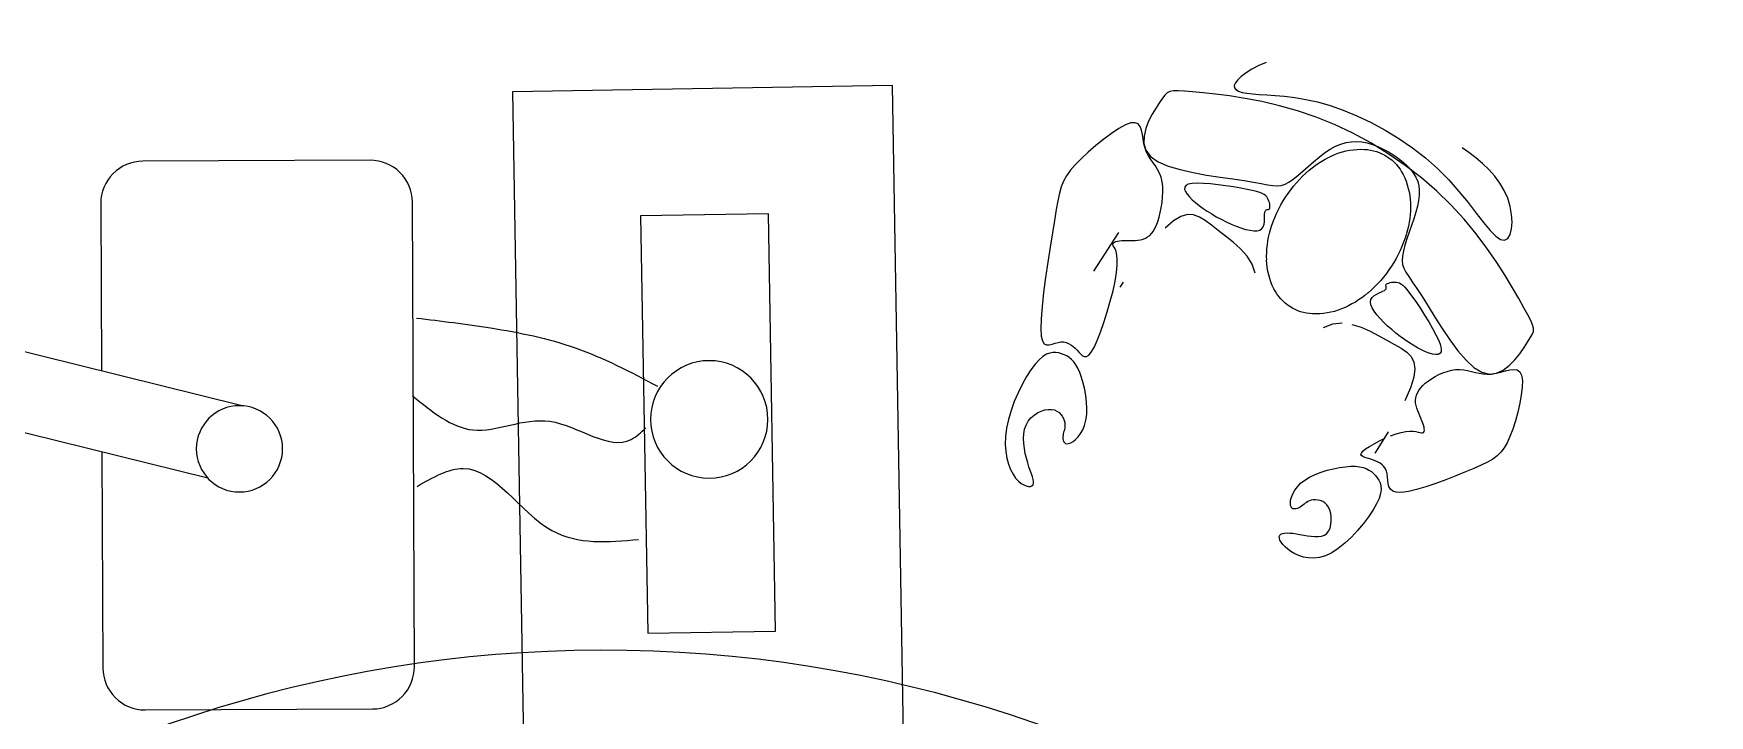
# Model space of a CAD drawing. Header units: metres. Extents: x -39 to 21688, y -24 to 9022.
# Drawn here: x 12.785 to 14.779, y 9.096 to 9.907 of the extents above; entities that cross this region are included whole.
import ezdxf

# ---------------------------------------------------------------- set-up
doc = ezdxf.new("R2010")
doc.units = ezdxf.units.M
doc.header["$MEASUREMENT"] = 0
for name, color, linetype in [('AR-MOBILIRIO', 1, 'Continuous'), ('AR-PUERTAS', 2, 'Continuous'), ('AR-VENTANAS', 2, 'Continuous'), ('MOBILIARIO', 42, 'Continuous')]:
    doc.layers.add(name, color=color, linetype=linetype)

# ---------------------------------------------------------------- blocks, each defined once
blk = doc.blocks.new('A$C23125473')
at = {"layer": 'AR-MOBILIRIO'}
for p, q in [((2.2172, 0.8773), (2.2112, 0.8762)), ((2.2235, 0.8775), (2.2172, 0.8773)), ((2.2303, 0.8766), (2.2235, 0.8775)), ((2.1848, 0.8586), (2.1834, 0.8561)), ((2.1868, 0.8613), (2.1848, 0.8586)), ((2.1894, 0.8641), (2.1868, 0.8613)), ((2.1927, 0.8669), (2.1894, 0.8641)), ((2.1965, 0.8696), (2.1927, 0.8669)), ((2.2009, 0.8722), (2.1965, 0.8696)), ((2.2058, 0.8745), (2.2009, 0.8722)), ((2.2112, 0.8762), (2.2058, 0.8745)), ((2.2374, 0.8746), (2.2303, 0.8766)), ((2.2449, 0.8711), (2.2374, 0.8746)), ((2.2527, 0.8661), (2.2449, 0.8711)), ((2.2605, 0.8598), (2.2527, 0.8661)), ((2.2683, 0.8526), (2.2605, 0.8598)), ((2.1827, 0.8537), (2.1826, 0.8517)), ((2.1826, 0.8517), (2.1832, 0.8501)), ((2.1834, 0.8561), (2.1827, 0.8537)), ((2.1832, 0.8501), (2.1845, 0.8488)), ((2.1845, 0.8488), (2.1864, 0.848)), ((2.1864, 0.848), (2.1888, 0.8476)), ((2.1888, 0.8476), (2.1918, 0.8474)), ((2.1918, 0.8474), (2.1951, 0.8476)), ((2.1951, 0.8476), (2.1989, 0.8479)), ((2.1989, 0.8479), (2.2029, 0.8485)), ((2.2029, 0.8485), (2.2072, 0.8492)), ((2.2072, 0.8492), (2.2116, 0.8501)), ((2.2116, 0.8501), (2.2161, 0.8509)), ((2.2161, 0.8509), (2.2206, 0.8515)), ((2.2206, 0.8515), (2.2249, 0.8519)), ((2.2249, 0.8519), (2.229, 0.8519)), ((2.229, 0.8519), (2.2328, 0.8513)), ((2.2328, 0.8513), (2.2362, 0.8501)), ((2.2362, 0.8501), (2.2391, 0.8481)), ((2.2391, 0.8481), (2.2413, 0.8453)), ((2.2413, 0.8453), (2.243, 0.8417)), ((2.243, 0.8417), (2.244, 0.8376)), ((2.244, 0.8376), (2.2445, 0.8332)), ((2.2757, 0.8447), (2.2683, 0.8526)), ((2.2827, 0.8364), (2.2757, 0.8447)), ((2.1976, 0.8179), (2.1966, 0.8166)), ((2.199, 0.8187), (2.1976, 0.8179)), ((2.2006, 0.819), (2.199, 0.8187)), ((2.2023, 0.8188), (2.2006, 0.819)), ((2.2041, 0.8184), (2.2023, 0.8188)), ((2.2059, 0.8176), (2.2041, 0.8184)), ((2.2076, 0.8167), (2.2059, 0.8176)), ((2.2429, 0.8203), (2.2413, 0.8168)), ((2.2439, 0.8244), (2.2429, 0.8203)), ((2.2445, 0.8288), (2.2439, 0.8244)), ((2.2445, 0.8332), (2.2445, 0.8288)), ((2.2889, 0.8282), (2.2827, 0.8364)), ((2.2942, 0.8202), (2.2889, 0.8282)), ((2.2984, 0.8129), (2.2942, 0.8202)), ((2.1959, 0.8146), (2.1958, 0.8119)), ((2.1958, 0.8119), (2.1961, 0.8087)), ((2.1966, 0.8166), (2.1959, 0.8146)), ((2.1961, 0.8087), (2.197, 0.805)), ((2.197, 0.805), (2.1986, 0.801)), ((2.1986, 0.801), (2.201, 0.7968)), ((2.2091, 0.8156), (2.2076, 0.8167)), ((2.2106, 0.8145), (2.2091, 0.8156)), ((2.212, 0.8134), (2.2106, 0.8145)), ((2.2134, 0.8123), (2.212, 0.8134)), ((2.2149, 0.8112), (2.2134, 0.8123)), ((2.2165, 0.8102), (2.2149, 0.8112)), ((2.2184, 0.8094), (2.2165, 0.8102)), ((2.2205, 0.8087), (2.2184, 0.8094)), ((2.223, 0.8083), (2.2205, 0.8087)), ((2.2257, 0.8082), (2.223, 0.8083)), ((2.2285, 0.8084), (2.2257, 0.8082)), ((2.2314, 0.809), (2.2285, 0.8084)), ((2.2342, 0.8101), (2.2314, 0.809)), ((2.2369, 0.8117), (2.2342, 0.8101)), ((2.2393, 0.8139), (2.2369, 0.8117)), ((2.2413, 0.8168), (2.2393, 0.8139)), ((2.3013, 0.8064), (2.2984, 0.8129)), ((2.303, 0.8008), (2.3013, 0.8064)), ((2.3036, 0.7959), (2.303, 0.8008)), ((2.3175, 0.7978), (2.3147, 0.7955)), ((2.3218, 0.7992), (2.3175, 0.7978)), ((2.328, 0.7994), (2.3218, 0.7992)), ((2.3361, 0.7982), (2.328, 0.7994)), ((2.3459, 0.7959), (2.3361, 0.7982)), ((0.908, 0.7824), (0.3576, 0.6463)), ((1.863, 0.7721), (1.8659, 0.7776)), ((1.8659, 0.7776), (1.8689, 0.7822)), ((1.8689, 0.7822), (1.8722, 0.7858)), ((1.8722, 0.7858), (1.8754, 0.7886)), ((1.8754, 0.7886), (1.8786, 0.7905)), ((1.8786, 0.7905), (1.8815, 0.7917)), ((1.8815, 0.7917), (1.8843, 0.7922)), ((1.8843, 0.7922), (1.8866, 0.7921)), ((1.8866, 0.7921), (1.8884, 0.7914)), ((1.889, 0.7808), (1.8878, 0.7774)), ((1.8884, 0.7914), (1.8897, 0.7902)), ((1.8898, 0.7839), (1.889, 0.7808)), ((1.8897, 0.7902), (1.8903, 0.7885)), ((1.8903, 0.7864), (1.8898, 0.7839)), ((1.8903, 0.7885), (1.8903, 0.7864)), ((2.201, 0.7968), (2.2041, 0.7926)), ((2.2041, 0.7926), (2.208, 0.7885)), ((2.208, 0.7885), (2.2129, 0.7846)), ((2.2129, 0.7846), (2.2187, 0.7811)), ((2.2187, 0.7811), (2.2252, 0.778)), ((2.2252, 0.778), (2.2323, 0.7752)), ((2.2946, 0.7768), (2.2969, 0.7792)), ((2.2969, 0.7792), (2.2991, 0.7818)), ((2.2991, 0.7818), (2.301, 0.7847)), ((2.301, 0.7847), (2.3025, 0.7879)), ((2.3025, 0.7879), (2.3035, 0.7916)), ((2.3035, 0.7916), (2.3036, 0.7959)), ((2.3115, 0.7811), (2.3111, 0.7774)), ((2.3118, 0.785), (2.3115, 0.7811)), ((2.3122, 0.7888), (2.3118, 0.785)), ((2.313, 0.7924), (2.3122, 0.7888)), ((2.3147, 0.7955), (2.313, 0.7924)), ((2.3569, 0.7926), (2.3459, 0.7959)), ((2.3687, 0.7886), (2.3569, 0.7926)), ((2.3808, 0.7842), (2.3687, 0.7886)), ((2.3927, 0.7796), (2.3808, 0.7842)), ((2.404, 0.775), (2.3927, 0.7796)), ((1.8572, 0.7508), (1.8586, 0.7587)), ((1.8586, 0.7587), (1.8606, 0.7658)), ((1.8606, 0.7658), (1.863, 0.7721)), ((1.8818, 0.7588), (1.8804, 0.7532)), ((1.8833, 0.7641), (1.8818, 0.7588)), ((1.8848, 0.769), (1.8833, 0.7641)), ((1.8864, 0.7734), (1.8848, 0.769)), ((1.8878, 0.7774), (1.8864, 0.7734)), ((2.2323, 0.7752), (2.2396, 0.773)), ((2.2396, 0.773), (2.2471, 0.7711)), ((2.2471, 0.7711), (2.2544, 0.7697)), ((2.2544, 0.7697), (2.2613, 0.7688)), ((2.2613, 0.7688), (2.2677, 0.7683)), ((2.2677, 0.7683), (2.2732, 0.7683)), ((2.2732, 0.7683), (2.2781, 0.7688)), ((2.2781, 0.7688), (2.2823, 0.7697)), ((2.2843, 0.7578), (2.282, 0.7568)), ((2.2823, 0.7697), (2.286, 0.771)), ((2.2871, 0.7586), (2.2843, 0.7578)), ((2.286, 0.771), (2.2892, 0.7727)), ((2.2903, 0.7595), (2.2871, 0.7586)), ((2.2892, 0.7727), (2.2921, 0.7746)), ((2.2935, 0.7605), (2.2903, 0.7595)), ((2.2921, 0.7746), (2.2946, 0.7768)), ((2.2966, 0.7617), (2.2935, 0.7605)), ((2.2996, 0.763), (2.2966, 0.7617)), ((2.3024, 0.7647), (2.2996, 0.763)), ((2.3048, 0.7665), (2.3024, 0.7647)), ((2.307, 0.7687), (2.3048, 0.7665)), ((2.3088, 0.7713), (2.307, 0.7687)), ((2.3102, 0.7741), (2.3088, 0.7713)), ((2.3111, 0.7774), (2.3102, 0.7741)), ((2.4142, 0.7707), (2.404, 0.775)), ((2.4229, 0.7669), (2.4142, 0.7707)), ((2.4303, 0.7633), (2.4229, 0.7669)), ((2.4365, 0.7597), (2.4303, 0.7633)), ((2.4417, 0.7558), (2.4365, 0.7597)), ((1.8566, 0.7422), (1.8572, 0.7508)), ((1.8568, 0.733), (1.8566, 0.7422)), ((1.8787, 0.7413), (1.8784, 0.7354)), ((1.8794, 0.7473), (1.8787, 0.7413)), ((1.8804, 0.7532), (1.8794, 0.7473)), ((1.9256, 0.7371), (1.9261, 0.7387)), ((1.9261, 0.7387), (1.927, 0.74)), ((1.927, 0.74), (1.9283, 0.741)), ((1.9283, 0.741), (1.9299, 0.7414)), ((1.9299, 0.7414), (1.932, 0.7412)), ((1.932, 0.7412), (1.9345, 0.7403)), ((1.9345, 0.7403), (1.9373, 0.7386)), ((1.9373, 0.7386), (1.9403, 0.7363)), ((2.2804, 0.7556), (2.2797, 0.7542)), ((2.2797, 0.7542), (2.2802, 0.7525)), ((2.2802, 0.7525), (2.282, 0.7503)), ((2.282, 0.7568), (2.2804, 0.7556)), ((2.282, 0.7503), (2.2853, 0.7476)), ((2.2853, 0.7476), (2.2898, 0.7446)), ((2.2898, 0.7446), (2.2954, 0.7414)), ((2.2954, 0.7414), (2.3016, 0.7381)), ((2.3, 0.747), (2.2962, 0.7528)), ((2.3123, 0.7272), (2.3, 0.747)), ((2.3016, 0.7381), (2.3082, 0.735)), ((2.4462, 0.7515), (2.4417, 0.7558)), ((2.4501, 0.7464), (2.4462, 0.7515)), ((2.4536, 0.7403), (2.4501, 0.7464)), ((2.4569, 0.7329), (2.4536, 0.7403)), ((1.858, 0.7231), (1.8568, 0.733)), ((1.8603, 0.7127), (1.858, 0.7231)), ((1.8784, 0.7354), (1.8787, 0.7296)), ((1.8787, 0.7296), (1.8797, 0.7242)), ((1.8797, 0.7242), (1.8814, 0.7192)), ((1.8814, 0.7192), (1.8839, 0.7147)), ((1.9252, 0.7333), (1.9253, 0.7352)), ((1.9254, 0.7314), (1.9252, 0.7333)), ((1.9253, 0.7352), (1.9256, 0.7371)), ((1.9257, 0.7296), (1.9254, 0.7314)), ((1.9261, 0.7278), (1.9257, 0.7296)), ((1.9266, 0.726), (1.9261, 0.7278)), ((1.9271, 0.7243), (1.9266, 0.726)), ((1.9274, 0.7225), (1.9271, 0.7243)), ((1.9277, 0.7206), (1.9274, 0.7225)), ((1.9274, 0.7163), (1.9277, 0.7185)), ((1.9277, 0.7185), (1.9277, 0.7206)), ((1.9403, 0.7363), (1.9434, 0.7332)), ((1.9434, 0.7332), (1.9462, 0.7294)), ((1.9462, 0.7294), (1.9488, 0.7248)), ((1.9488, 0.7248), (1.951, 0.7196)), ((1.951, 0.7196), (1.9526, 0.7136)), ((2.315, 0.7322), (2.3215, 0.7298)), ((2.3215, 0.7298), (2.3276, 0.7281)), ((2.3276, 0.7281), (2.333, 0.727)), ((2.333, 0.727), (2.3377, 0.7267)), ((2.3377, 0.7267), (2.3417, 0.7267)), ((2.3417, 0.7267), (2.3451, 0.7271)), ((2.3451, 0.7271), (2.3479, 0.7277)), ((2.3479, 0.7277), (2.3502, 0.7281)), ((2.3502, 0.7281), (2.352, 0.7285)), ((2.352, 0.7285), (2.3534, 0.7284)), ((2.3534, 0.7284), (2.3543, 0.7279)), ((2.3542, 0.7193), (2.3534, 0.7168)), ((2.3548, 0.7217), (2.3542, 0.7193)), ((2.3543, 0.7279), (2.3549, 0.7269)), ((2.3551, 0.7237), (2.3548, 0.7217)), ((2.3549, 0.7269), (2.3552, 0.7255)), ((2.3552, 0.7255), (2.3551, 0.7237)), ((2.4602, 0.7242), (2.4569, 0.7329)), ((2.4634, 0.7143), (2.4602, 0.7242)), ((1.8635, 0.702), (1.8603, 0.7127)), ((1.8674, 0.6913), (1.8635, 0.702)), ((1.8839, 0.7147), (1.8871, 0.7108)), ((1.8871, 0.7108), (1.8909, 0.7075)), ((1.8909, 0.7075), (1.895, 0.7048)), ((1.895, 0.7048), (1.8993, 0.7027)), ((1.8993, 0.7027), (1.9036, 0.7013)), ((1.9036, 0.7013), (1.9078, 0.7006)), ((1.9078, 0.7006), (1.9117, 0.7006)), ((1.9117, 0.7006), (1.9151, 0.7013)), ((1.9151, 0.7013), (1.9181, 0.7026)), ((1.9181, 0.7026), (1.9206, 0.7043)), ((1.9206, 0.7043), (1.9228, 0.7065)), ((1.9228, 0.7065), (1.9245, 0.7088)), ((1.9245, 0.7088), (1.9258, 0.7114)), ((1.9258, 0.7114), (1.9268, 0.7139)), ((1.9268, 0.7139), (1.9274, 0.7163)), ((1.9526, 0.7136), (1.9535, 0.7068)), ((1.9537, 0.6996), (1.9533, 0.6921)), ((1.9535, 0.7068), (1.9537, 0.6996)), ((2.3463, 0.6992), (2.3454, 0.6961)), ((2.3473, 0.7023), (2.3463, 0.6992)), ((2.3486, 0.7053), (2.3473, 0.7023)), ((2.3499, 0.7083), (2.3486, 0.7053)), ((2.3511, 0.7112), (2.3499, 0.7083)), ((2.3523, 0.7141), (2.3511, 0.7112)), ((2.3534, 0.7168), (2.3523, 0.7141)), ((2.4663, 0.7039), (2.4634, 0.7143)), ((2.4687, 0.6934), (2.4663, 0.7039)), ((0.9491, 0.6963), (0.38, 0.5556)), ((1.8719, 0.6809), (1.8674, 0.6913)), ((1.8768, 0.6709), (1.8719, 0.6809)), ((1.9524, 0.6844), (1.9511, 0.6768)), ((1.9533, 0.6921), (1.9524, 0.6844)), ((2.3387, 0.6751), (2.3321, 0.6905)), ((2.3448, 0.693), (2.3447, 0.6899)), ((2.3447, 0.6899), (2.3449, 0.6869)), ((2.3454, 0.6961), (2.3448, 0.693)), ((2.3449, 0.6869), (2.3457, 0.6839)), ((2.3457, 0.6839), (2.3468, 0.681)), ((2.3468, 0.681), (2.3485, 0.6781)), ((2.3485, 0.6781), (2.3506, 0.6752)), ((2.4705, 0.6833), (2.4687, 0.6934)), ((2.4716, 0.674), (2.4705, 0.6833)), ((1.8819, 0.6617), (1.8768, 0.6709)), ((1.8871, 0.6536), (1.8819, 0.6617)), ((1.9475, 0.6629), (1.9453, 0.6569)), ((1.9494, 0.6696), (1.9475, 0.6629)), ((1.9511, 0.6768), (1.9494, 0.6696)), ((2.3425, 0.6625), (2.3387, 0.6751)), ((2.3437, 0.6524), (2.3425, 0.6625)), ((2.3506, 0.6752), (2.3532, 0.6724)), ((2.3532, 0.6724), (2.3562, 0.6696)), ((2.3562, 0.6696), (2.3597, 0.6669)), ((2.3597, 0.6669), (2.3636, 0.6642)), ((2.3636, 0.6642), (2.3679, 0.6616)), ((2.3679, 0.6616), (2.3725, 0.6593)), ((2.3725, 0.6593), (2.3773, 0.6572)), ((2.4204, 0.6577), (2.4251, 0.6585)), ((2.4236, 0.6565), (2.4325, 0.6586)), ((2.4251, 0.6585), (2.43, 0.6589)), ((2.43, 0.6589), (2.4352, 0.6586)), ((2.4325, 0.6586), (2.441, 0.6575)), ((2.4352, 0.6586), (2.4406, 0.6576)), ((2.4686, 0.6559), (2.4707, 0.6599)), ((2.4707, 0.6599), (2.4717, 0.6661)), ((2.4717, 0.6661), (2.4716, 0.674)), ((1.8921, 0.6468), (1.8871, 0.6536)), ((1.8969, 0.6416), (1.8921, 0.6468)), ((1.9013, 0.6377), (1.8969, 0.6416)), ((1.9326, 0.6389), (1.9297, 0.6371)), ((1.9354, 0.6412), (1.9326, 0.6389)), ((1.9381, 0.644), (1.9354, 0.6412)), ((1.9406, 0.6475), (1.9381, 0.644)), ((1.943, 0.6518), (1.9406, 0.6475)), ((1.9453, 0.6569), (1.943, 0.6518)), ((2.3393, 0.6379), (2.3425, 0.6443)), ((2.3425, 0.6443), (2.3437, 0.6524)), ((2.3773, 0.6572), (2.3823, 0.6554)), ((2.3823, 0.6554), (2.3873, 0.6541)), ((2.3873, 0.6541), (2.3923, 0.6533)), ((2.3923, 0.6533), (2.3972, 0.6531)), ((2.3951, 0.6309), (2.4047, 0.642)), ((2.3972, 0.6531), (2.402, 0.6534)), ((2.402, 0.6534), (2.4066, 0.6542)), ((2.4047, 0.642), (2.4142, 0.6508)), ((2.4066, 0.6542), (2.4112, 0.6554)), ((2.4112, 0.6554), (2.4158, 0.6566)), ((2.4142, 0.6508), (2.4236, 0.6565)), ((2.4158, 0.6566), (2.4204, 0.6577)), ((2.4406, 0.6576), (2.4461, 0.6562)), ((2.441, 0.6575), (2.4489, 0.6539)), ((2.4461, 0.6562), (2.4516, 0.6547)), ((2.4489, 0.6539), (2.4562, 0.6484)), ((2.4516, 0.6547), (2.4567, 0.6535)), ((2.4562, 0.6484), (2.4628, 0.6416)), ((2.4567, 0.6535), (2.4614, 0.653)), ((2.4614, 0.653), (2.4654, 0.6537)), ((2.4628, 0.6416), (2.4687, 0.6344)), ((2.4654, 0.6537), (2.4686, 0.6559)), ((1.8994, 0.6134), (1.9008, 0.6191)), ((1.9008, 0.6191), (1.903, 0.6225)), ((1.9055, 0.6351), (1.9013, 0.6377)), ((1.903, 0.6225), (1.9057, 0.6239)), ((1.9095, 0.6336), (1.9055, 0.6351)), ((1.9057, 0.6239), (1.9089, 0.624)), ((1.9089, 0.624), (1.9123, 0.6231)), ((1.9133, 0.6329), (1.9095, 0.6336)), ((1.9123, 0.6231), (1.9159, 0.6219)), ((1.9169, 0.633), (1.9133, 0.6329)), ((1.9159, 0.6219), (1.9194, 0.6209)), ((1.9203, 0.6335), (1.9169, 0.633)), ((1.9194, 0.6209), (1.9228, 0.6204)), ((1.9235, 0.6345), (1.9203, 0.6335)), ((1.9228, 0.6204), (1.926, 0.6204)), ((1.9267, 0.6356), (1.9235, 0.6345)), ((1.926, 0.6204), (1.929, 0.6211)), ((1.9297, 0.6371), (1.9267, 0.6356)), ((1.929, 0.6211), (1.9319, 0.6221)), ((1.9319, 0.6221), (1.9346, 0.6237)), ((1.9346, 0.6237), (1.9372, 0.6255)), ((1.9372, 0.6255), (1.9397, 0.6277)), ((1.9397, 0.6277), (1.942, 0.6301)), ((1.942, 0.6301), (1.9442, 0.6326)), ((1.9442, 0.6326), (1.9464, 0.635)), ((1.9464, 0.635), (1.9486, 0.6369)), ((1.9486, 0.6369), (1.9509, 0.6379)), ((1.9509, 0.6379), (1.9533, 0.6378)), ((1.9533, 0.6378), (1.956, 0.6361)), ((1.956, 0.6361), (1.9589, 0.6326)), ((1.9589, 0.6326), (1.9623, 0.6269)), ((1.9623, 0.6269), (1.966, 0.6188)), ((1.966, 0.6188), (1.97, 0.6087)), ((2.3009, 0.6132), (2.3106, 0.6185)), ((2.3106, 0.6185), (2.3196, 0.6233)), ((2.3196, 0.6233), (2.3275, 0.6278)), ((2.3275, 0.6278), (2.3342, 0.6325)), ((2.3368, 0.6212), (2.3316, 0.6177)), ((2.3342, 0.6325), (2.3393, 0.6379)), ((2.3419, 0.6244), (2.3368, 0.6212)), ((2.3469, 0.6273), (2.3419, 0.6244)), ((2.3518, 0.6298), (2.3469, 0.6273)), ((2.3564, 0.632), (2.3518, 0.6298)), ((2.3609, 0.6337), (2.3564, 0.632)), ((2.365, 0.6349), (2.3609, 0.6337)), ((2.3685, 0.6355), (2.365, 0.6349)), ((2.3715, 0.6353), (2.3685, 0.6355)), ((2.3689, 0.6119), (2.3722, 0.6187)), ((2.3737, 0.6342), (2.3715, 0.6353)), ((2.3722, 0.6187), (2.3743, 0.6244)), ((2.375, 0.6321), (2.3737, 0.6342)), ((2.3743, 0.6244), (2.3752, 0.6289)), ((2.3752, 0.6289), (2.375, 0.6321)), ((2.3764, 0.6045), (2.3856, 0.6181)), ((2.3856, 0.6181), (2.3951, 0.6309)), ((2.4687, 0.6344), (2.4738, 0.6272)), ((2.4738, 0.6272), (2.478, 0.6208)), ((2.478, 0.6208), (2.4812, 0.6157)), ((1.8988, 0.6047), (1.8994, 0.6134)), ((1.8992, 0.5928), (1.8988, 0.6047)), ((1.97, 0.6087), (1.974, 0.5972)), ((2.2351, 0.6033), (2.2463, 0.5989)), ((2.2463, 0.5989), (2.2575, 0.5979)), ((2.2688, 0.5995), (2.2798, 0.603)), ((2.2798, 0.603), (2.2906, 0.6078)), ((2.2906, 0.6078), (2.3009, 0.6132)), ((2.3114, 0.6015), (2.3067, 0.597)), ((2.3163, 0.6058), (2.3114, 0.6015)), ((2.3214, 0.61), (2.3163, 0.6058)), ((2.3265, 0.614), (2.3214, 0.61)), ((2.3316, 0.6177), (2.3265, 0.614)), ((2.3603, 0.5965), (2.3649, 0.6044)), ((2.3649, 0.6044), (2.3689, 0.6119)), ((2.3677, 0.5909), (2.3764, 0.6045)), ((2.4812, 0.6157), (2.4835, 0.6116)), ((2.4839, 0.6), (2.4817, 0.5948)), ((2.4835, 0.6116), (2.4848, 0.6079)), ((2.4849, 0.6042), (2.4839, 0.6)), ((2.4848, 0.6079), (2.4849, 0.6042)), ((1.9004, 0.5782), (1.8992, 0.5928)), ((1.9022, 0.5616), (1.9004, 0.5782)), ((1.974, 0.5972), (1.978, 0.5848)), ((1.978, 0.5848), (1.9816, 0.5721)), ((2.293, 0.5799), (2.2915, 0.5762)), ((2.2954, 0.5839), (2.293, 0.5799)), ((2.2986, 0.5881), (2.2954, 0.5839)), ((2.3024, 0.5925), (2.2986, 0.5881)), ((2.3067, 0.597), (2.3024, 0.5925)), ((2.3457, 0.5737), (2.3505, 0.5808)), ((2.3505, 0.5808), (2.3554, 0.5886)), ((2.3554, 0.5886), (2.3603, 0.5965)), ((2.3596, 0.5779), (2.3677, 0.5909)), ((2.4736, 0.5797), (2.4675, 0.5689)), ((2.4783, 0.5882), (2.4736, 0.5797)), ((2.4817, 0.5948), (2.4783, 0.5882)), ((1.9046, 0.5439), (1.9022, 0.5616)), ((1.9816, 0.5721), (1.9848, 0.5597)), ((1.9848, 0.5597), (1.9874, 0.548)), ((2.2915, 0.5762), (2.291, 0.5729)), ((2.291, 0.5729), (2.2915, 0.5701)), ((2.2915, 0.5701), (2.293, 0.5677)), ((2.293, 0.5677), (2.2952, 0.5657)), ((2.2952, 0.5657), (2.2977, 0.564)), ((2.2977, 0.564), (2.3005, 0.5626)), ((2.3005, 0.5626), (2.3033, 0.5613)), ((2.3033, 0.5613), (2.3057, 0.5602)), ((2.3057, 0.5602), (2.3077, 0.5592)), ((2.3077, 0.5592), (2.309, 0.5582)), ((2.309, 0.5582), (2.3096, 0.5573)), ((2.3317, 0.5551), (2.3344, 0.5582)), ((2.3344, 0.5582), (2.3376, 0.5623)), ((2.3376, 0.5623), (2.3413, 0.5674)), ((2.3413, 0.5674), (2.3457, 0.5737)), ((2.3461, 0.5569), (2.3524, 0.5664)), ((2.3524, 0.5664), (2.3596, 0.5779)), ((2.4675, 0.5689), (2.4601, 0.556)), ((1.9072, 0.5257), (1.9046, 0.5439)), ((1.9874, 0.548), (1.9891, 0.5377)), ((1.9967, 0.5495), (1.993, 0.5554)), ((2.1539, 0.5388), (2.1503, 0.5281)), ((2.3094, 0.5538), (2.3093, 0.553)), ((2.3093, 0.553), (2.3096, 0.5522)), ((2.3096, 0.5546), (2.3094, 0.5538)), ((2.3096, 0.5573), (2.3099, 0.5563)), ((2.3098, 0.5554), (2.3096, 0.5546)), ((2.3096, 0.5522), (2.3103, 0.5515)), ((2.3099, 0.5563), (2.3098, 0.5554)), ((2.3103, 0.5515), (2.3114, 0.5509)), ((2.3114, 0.5509), (2.3128, 0.5504)), ((2.3128, 0.5504), (2.3144, 0.5499)), ((2.3144, 0.5499), (2.3162, 0.5495)), ((2.3162, 0.5495), (2.3181, 0.5493)), ((2.3181, 0.5493), (2.32, 0.5492)), ((2.32, 0.5492), (2.3219, 0.5493)), ((2.3219, 0.5493), (2.3237, 0.5496)), ((2.3237, 0.5496), (2.3255, 0.5502)), ((2.3255, 0.5502), (2.3273, 0.5512)), ((2.3273, 0.5512), (2.3294, 0.5528)), ((2.3294, 0.5528), (2.3317, 0.5551)), ((2.3332, 0.5375), (2.3365, 0.5428)), ((2.3365, 0.5428), (2.3408, 0.5491)), ((2.3408, 0.5491), (2.3461, 0.5569)), ((2.4513, 0.5415), (2.4412, 0.5258)), ((2.4601, 0.556), (2.4513, 0.5415)), ((1.91, 0.5078), (1.9072, 0.5257)), ((1.9915, 0.4903), (1.9615, 0.5364)), ((1.9891, 0.5377), (1.9899, 0.5292)), ((1.9899, 0.5224), (1.9893, 0.5171)), ((1.9899, 0.5292), (1.9899, 0.5224)), ((2.1443, 0.5184), (2.1366, 0.5097)), ((2.1503, 0.5281), (2.1443, 0.5184)), ((2.3287, 0.5236), (2.3293, 0.5283)), ((2.329, 0.5184), (2.3287, 0.5236)), ((2.3302, 0.5123), (2.329, 0.5184)), ((2.3293, 0.5283), (2.3308, 0.5328)), ((2.3308, 0.5328), (2.3332, 0.5375)), ((2.4412, 0.5258), (2.4296, 0.5091)), ((1.9127, 0.4909), (1.91, 0.5078)), ((1.9851, 0.506), (1.9846, 0.5047)), ((1.9846, 0.5047), (1.9847, 0.5036)), ((1.9847, 0.5036), (1.9854, 0.5027)), ((1.9861, 0.5077), (1.9851, 0.506)), ((1.9854, 0.5027), (1.9866, 0.5019)), ((1.9872, 0.5099), (1.9861, 0.5077)), ((1.9866, 0.5019), (1.9882, 0.5012)), ((1.9884, 0.513), (1.9872, 0.5099)), ((1.9882, 0.5012), (1.9902, 0.5007)), ((1.9893, 0.5171), (1.9884, 0.513)), ((1.9902, 0.5007), (1.9926, 0.5003)), ((1.9926, 0.5003), (1.9953, 0.5)), ((1.9953, 0.5), (1.9982, 0.4999)), ((1.9982, 0.4999), (2.0013, 0.4998)), ((2.0013, 0.4998), (2.0044, 0.4998)), ((2.0044, 0.4998), (2.0077, 0.4998)), ((2.0077, 0.4998), (2.011, 0.4997)), ((2.011, 0.4997), (2.0143, 0.4994)), ((2.0143, 0.4994), (2.0174, 0.4989)), ((2.0174, 0.4989), (2.0205, 0.4982)), ((2.1278, 0.5018), (2.1187, 0.4946)), ((2.1366, 0.5097), (2.1278, 0.5018)), ((2.3321, 0.5054), (2.3302, 0.5123)), ((2.3344, 0.498), (2.3321, 0.5054)), ((2.4296, 0.5091), (2.4168, 0.4919)), ((2.4401, 0.4947), (2.4458, 0.4987)), ((2.4458, 0.4987), (2.4506, 0.4995)), ((2.4506, 0.4995), (2.4544, 0.4973)), ((1.9151, 0.4759), (1.9127, 0.4909)), ((2.0205, 0.4982), (2.0234, 0.4971)), ((2.0234, 0.4971), (2.026, 0.4956)), ((2.026, 0.4956), (2.0285, 0.4937)), ((2.0285, 0.4937), (2.0307, 0.4914)), ((2.0307, 0.4914), (2.0328, 0.4886)), ((2.0328, 0.4886), (2.0347, 0.4853)), ((2.0347, 0.4853), (2.0365, 0.4814)), ((2.0365, 0.4814), (2.0381, 0.4771)), ((2.0568, 0.4764), (2.0468, 0.485)), ((2.1019, 0.4816), (2.0946, 0.4762)), ((2.1099, 0.4879), (2.1019, 0.4816)), ((2.1187, 0.4946), (2.1099, 0.4879)), ((2.1193, 0.4775), (2.1252, 0.4803)), ((2.1252, 0.4803), (2.1312, 0.4827)), ((2.1312, 0.4827), (2.137, 0.4849)), ((2.137, 0.4849), (2.1426, 0.4866)), ((2.1426, 0.4866), (2.1478, 0.4877)), ((2.1478, 0.4877), (2.1524, 0.4883)), ((2.1524, 0.4883), (2.1564, 0.4882)), ((2.1564, 0.4882), (2.1596, 0.4874)), ((2.1596, 0.4874), (2.1619, 0.4857)), ((2.1619, 0.4857), (2.1635, 0.4834)), ((2.1635, 0.4834), (2.1645, 0.4806)), ((2.1645, 0.4806), (2.165, 0.4776)), ((2.3371, 0.4901), (2.3344, 0.498)), ((2.3398, 0.4821), (2.3371, 0.4901)), ((2.3425, 0.4741), (2.3398, 0.4821)), ((2.4168, 0.4919), (2.4025, 0.4746)), ((2.4257, 0.4784), (2.4334, 0.4878)), ((2.4334, 0.4878), (2.4401, 0.4947)), ((2.4544, 0.4973), (2.4572, 0.4927)), ((2.4572, 0.4927), (2.4589, 0.4861)), ((2.4589, 0.4861), (2.4595, 0.478)), ((1.9172, 0.4631), (1.9151, 0.4759)), ((1.9191, 0.4525), (1.9172, 0.4631)), ((2.0381, 0.4771), (2.0396, 0.4722)), ((2.0396, 0.4722), (2.041, 0.4667)), ((2.041, 0.4667), (2.0422, 0.4608)), ((2.0422, 0.4608), (2.0432, 0.4546)), ((2.0656, 0.4713), (2.0568, 0.4764)), ((2.0734, 0.4691), (2.0656, 0.4713)), ((2.0807, 0.4695), (2.0734, 0.4691)), ((2.0876, 0.472), (2.0807, 0.4695)), ((2.0873, 0.4582), (2.0919, 0.4616)), ((2.0946, 0.4762), (2.0876, 0.472)), ((2.0919, 0.4616), (2.0969, 0.465)), ((2.0969, 0.465), (2.1022, 0.4683)), ((2.1022, 0.4683), (2.1077, 0.4715)), ((2.1077, 0.4715), (2.1134, 0.4746)), ((2.1134, 0.4746), (2.1193, 0.4775)), ((2.165, 0.4776), (2.1652, 0.4744)), ((2.1652, 0.4744), (2.1652, 0.4714)), ((2.1652, 0.4714), (2.1652, 0.4687)), ((2.1652, 0.4687), (2.1654, 0.4665)), ((2.1654, 0.4665), (2.1658, 0.465)), ((2.1658, 0.465), (2.1664, 0.464)), ((2.1664, 0.464), (2.1671, 0.4634)), ((2.1671, 0.4634), (2.168, 0.4631)), ((2.168, 0.4631), (2.1688, 0.4629)), ((2.1688, 0.4629), (2.1697, 0.4628)), ((2.1697, 0.4628), (2.1704, 0.4625)), ((2.1704, 0.4625), (2.171, 0.462)), ((2.171, 0.462), (2.1713, 0.461)), ((2.1713, 0.461), (2.1715, 0.4598)), ((2.1715, 0.4598), (2.1714, 0.4583)), ((2.345, 0.4663), (2.3425, 0.4741)), ((2.347, 0.459), (2.345, 0.4663)), ((2.3483, 0.4522), (2.347, 0.459)), ((2.4025, 0.4746), (2.3868, 0.4576)), ((2.4071, 0.4547), (2.4169, 0.4673)), ((2.4169, 0.4673), (2.4257, 0.4784)), ((2.4573, 0.4593), (2.4544, 0.4496)), ((2.459, 0.4689), (2.4573, 0.4593)), ((2.4595, 0.478), (2.459, 0.4689)), ((1.921, 0.4436), (1.9191, 0.4525)), ((1.9232, 0.436), (1.921, 0.4436)), ((2.0432, 0.4546), (2.0438, 0.4482)), ((2.0438, 0.4482), (2.0441, 0.4419)), ((2.0441, 0.4419), (2.044, 0.4358)), ((2.07, 0.439), (2.071, 0.4417)), ((2.0701, 0.4365), (2.07, 0.439)), ((2.071, 0.4417), (2.073, 0.4448)), ((2.073, 0.4448), (2.0757, 0.448)), ((2.0757, 0.448), (2.0791, 0.4514)), ((2.0791, 0.4514), (2.083, 0.4548)), ((2.083, 0.4548), (2.0873, 0.4582)), ((2.1443, 0.4391), (2.1368, 0.4377)), ((2.1505, 0.4405), (2.1443, 0.4391)), ((2.1555, 0.4417), (2.1505, 0.4405)), ((2.1594, 0.4429), (2.1555, 0.4417)), ((2.1624, 0.4441), (2.1594, 0.4429)), ((2.1647, 0.4453), (2.1624, 0.4441)), ((2.1664, 0.4466), (2.1647, 0.4453)), ((2.1677, 0.448), (2.1664, 0.4466)), ((2.1687, 0.4495), (2.1677, 0.448)), ((2.1695, 0.4512), (2.1687, 0.4495)), ((2.1702, 0.453), (2.1695, 0.4512)), ((2.1708, 0.4548), (2.1702, 0.453)), ((2.1712, 0.4566), (2.1708, 0.4548)), ((2.1714, 0.4583), (2.1712, 0.4566)), ((2.3491, 0.4459), (2.3483, 0.4522)), ((2.3485, 0.4347), (2.3491, 0.4401)), ((2.3491, 0.4401), (2.3491, 0.4459)), ((2.3698, 0.4411), (2.3516, 0.4254)), ((2.3868, 0.4576), (2.3698, 0.4411)), ((2.3841, 0.4278), (2.3962, 0.4414)), ((2.3962, 0.4414), (2.4071, 0.4547)), ((2.4502, 0.4403), (2.445, 0.4315)), ((2.4544, 0.4496), (2.4502, 0.4403)), ((1.926, 0.4292), (1.9232, 0.436)), ((1.9295, 0.4229), (1.926, 0.4292)), ((1.934, 0.4166), (1.9295, 0.4229)), ((2.0402, 0.4197), (2.0379, 0.4153)), ((2.0421, 0.4245), (2.0402, 0.4197)), ((2.0433, 0.4299), (2.0421, 0.4245)), ((2.044, 0.4358), (2.0433, 0.4299)), ((2.0645, 0.4156), (2.08, 0.4191)), ((2.0715, 0.4345), (2.0701, 0.4365)), ((2.0743, 0.433), (2.0715, 0.4345)), ((2.0788, 0.432), (2.0743, 0.433)), ((2.0849, 0.4317), (2.0788, 0.432)), ((2.08, 0.4191), (2.0961, 0.4221)), ((2.0924, 0.4319), (2.0849, 0.4317)), ((2.1009, 0.4325), (2.0924, 0.4319)), ((2.0961, 0.4221), (2.1121, 0.4245)), ((2.1099, 0.4335), (2.1009, 0.4325)), ((2.1192, 0.4348), (2.1099, 0.4335)), ((2.1121, 0.4245), (2.1273, 0.4266)), ((2.1283, 0.4362), (2.1192, 0.4348)), ((2.1273, 0.4266), (2.1407, 0.4286)), ((2.1368, 0.4377), (2.1283, 0.4362)), ((2.1407, 0.4286), (2.152, 0.4305)), ((2.152, 0.4305), (2.1612, 0.4322)), ((2.1612, 0.4322), (2.1687, 0.4335)), ((2.1687, 0.4335), (2.1749, 0.4344)), ((2.1749, 0.4344), (2.1802, 0.4347)), ((2.1802, 0.4347), (2.1849, 0.4343)), ((2.1849, 0.4343), (2.1894, 0.4329)), ((2.1894, 0.4329), (2.194, 0.4305)), ((2.194, 0.4305), (2.1992, 0.427)), ((2.1992, 0.427), (2.2047, 0.4225)), ((2.2047, 0.4225), (2.2107, 0.4174)), ((2.3516, 0.4254), (2.3323, 0.4106)), ((2.3389, 0.4155), (2.3424, 0.42)), ((2.3424, 0.42), (2.3452, 0.4247)), ((2.3452, 0.4247), (2.3472, 0.4296)), ((2.3472, 0.4296), (2.3485, 0.4347)), ((2.3708, 0.4143), (2.3841, 0.4278)), ((2.4388, 0.4232), (2.4318, 0.4154)), ((2.445, 0.4315), (2.4388, 0.4232)), ((1.9399, 0.4099), (1.934, 0.4166)), ((1.9471, 0.4026), (1.9399, 0.4099)), ((1.9554, 0.3947), (1.9471, 0.4026)), ((2.024, 0.3926), (2.0295, 0.3999)), ((2.027, 0.3993), (2.0247, 0.395)), ((2.0297, 0.4034), (2.027, 0.3993)), ((2.0295, 0.3999), (2.0385, 0.4061)), ((2.0325, 0.4073), (2.0297, 0.4034)), ((2.0353, 0.4112), (2.0325, 0.4073)), ((2.0379, 0.4153), (2.0353, 0.4112)), ((2.0385, 0.4061), (2.0504, 0.4113)), ((2.0504, 0.4113), (2.0645, 0.4156)), ((2.2107, 0.4174), (2.2169, 0.4119)), ((2.2169, 0.4119), (2.2233, 0.4062)), ((2.2233, 0.4062), (2.2299, 0.4007)), ((2.2299, 0.4007), (2.2364, 0.3957)), ((2.3323, 0.4106), (2.3122, 0.3967)), ((2.3187, 0.3982), (2.3245, 0.4022)), ((2.3245, 0.4022), (2.3299, 0.4065)), ((2.3299, 0.4065), (2.3347, 0.4109)), ((2.3347, 0.4109), (2.3389, 0.4155)), ((2.341, 0.3897), (2.3564, 0.4016)), ((2.3564, 0.4016), (2.3708, 0.4143)), ((2.4164, 0.4014), (2.4082, 0.3952)), ((2.4243, 0.4081), (2.4164, 0.4014)), ((2.4318, 0.4154), (2.4243, 0.4081)), ((1.9644, 0.3869), (1.9554, 0.3947)), ((1.9737, 0.3793), (1.9644, 0.3869)), ((1.983, 0.3725), (1.9737, 0.3793)), ((2.0207, 0.3792), (2.0198, 0.3737)), ((2.0216, 0.3848), (2.0207, 0.3792)), ((2.0216, 0.3844), (2.024, 0.3926)), ((2.0229, 0.3901), (2.0216, 0.3848)), ((2.0217, 0.3757), (2.0216, 0.3844)), ((2.0247, 0.395), (2.0229, 0.3901)), ((2.2364, 0.3957), (2.243, 0.3913)), ((2.243, 0.3913), (2.2494, 0.3877)), ((2.2494, 0.3877), (2.2557, 0.3851)), ((2.2557, 0.3851), (2.262, 0.3834)), ((2.262, 0.3834), (2.2682, 0.3824)), ((2.2682, 0.3824), (2.2744, 0.3822)), ((2.2913, 0.3839), (2.27, 0.3723)), ((2.2744, 0.3822), (2.2807, 0.3827)), ((2.2807, 0.3827), (2.287, 0.3839)), ((2.287, 0.3839), (2.2933, 0.3858)), ((2.3122, 0.3967), (2.2913, 0.3839)), ((2.2933, 0.3858), (2.2998, 0.3882)), ((2.2998, 0.3882), (2.3062, 0.3911)), ((2.3062, 0.3911), (2.3126, 0.3944)), ((2.3126, 0.3944), (2.3187, 0.3982)), ((2.3249, 0.3786), (2.341, 0.3897)), ((2.4082, 0.3952), (2.4, 0.3896)), ((1.9917, 0.3668), (1.983, 0.3725)), ((1.9995, 0.3625), (1.9917, 0.3668)), ((2.0061, 0.3601), (1.9995, 0.3625)), ((2.0111, 0.3598), (2.0061, 0.3601)), ((2.0146, 0.3613), (2.0111, 0.3598)), ((2.0171, 0.3644), (2.0146, 0.3613)), ((2.0187, 0.3686), (2.0171, 0.3644)), ((2.0198, 0.3737), (2.0187, 0.3686)), ((2.0238, 0.3668), (2.0217, 0.3757)), ((2.0272, 0.358), (2.0238, 0.3668)), ((2.2482, 0.3619), (2.2263, 0.353)), ((2.27, 0.3723), (2.2482, 0.3619)), ((2.275, 0.3516), (2.2917, 0.3595)), ((2.2917, 0.3595), (2.3084, 0.3686)), ((2.3084, 0.3686), (2.3249, 0.3786)), ((2.0315, 0.3497), (2.0272, 0.358)), ((2.036, 0.3422), (2.0315, 0.3497)), ((2.0401, 0.3357), (2.036, 0.3422)), ((2.1828, 0.3396), (2.1619, 0.3347)), ((2.2044, 0.3456), (2.1828, 0.3396)), ((2.2263, 0.353), (2.2044, 0.3456)), ((2.2281, 0.3351), (2.243, 0.3393)), ((2.243, 0.3393), (2.2587, 0.3448)), ((2.2587, 0.3448), (2.275, 0.3516)), ((2.0435, 0.3307), (2.0401, 0.3357)), ((2.0464, 0.3269), (2.0435, 0.3307)), ((2.0492, 0.3243), (2.0464, 0.3269)), ((2.0525, 0.3226), (2.0492, 0.3243)), ((2.0568, 0.3219), (2.0525, 0.3226)), ((2.0624, 0.3218), (2.0568, 0.3219)), ((2.0698, 0.3222), (2.0624, 0.3218)), ((2.0795, 0.3231), (2.0698, 0.3222)), ((2.0919, 0.3243), (2.0795, 0.3231)), ((2.1066, 0.3259), (2.0919, 0.3243)), ((2.1234, 0.328), (2.1066, 0.3259)), ((2.142, 0.3309), (2.1234, 0.328)), ((2.1294, 0.3182), (2.131, 0.3204)), ((2.131, 0.3204), (2.134, 0.3222)), ((2.134, 0.3222), (2.1383, 0.3237)), ((2.1383, 0.3237), (2.1438, 0.3248)), ((2.1619, 0.3347), (2.142, 0.3309)), ((2.1438, 0.3248), (2.1506, 0.3256)), ((2.1506, 0.3256), (2.1585, 0.3262)), ((2.1585, 0.3262), (2.1676, 0.3267)), ((2.1676, 0.3267), (2.1777, 0.3274)), ((2.1777, 0.3274), (2.1888, 0.3283)), ((2.1888, 0.3283), (2.201, 0.3298)), ((2.201, 0.3298), (2.2141, 0.332)), ((2.2141, 0.332), (2.2281, 0.3351)), ((2.1291, 0.3155), (2.1294, 0.3182)), ((2.1304, 0.3124), (2.1291, 0.3155)), ((2.1331, 0.3088), (2.1304, 0.3124)), ((2.1374, 0.3047), (2.1331, 0.3088)), ((2.1431, 0.3004), (2.1374, 0.3047)), ((2.1501, 0.296), (2.1431, 0.3004)), ((2.1581, 0.2919), (2.1501, 0.296)), ((2.167, 0.2882), (2.1581, 0.2919))]:
    blk.add_line(p, q, dxfattribs=at)
for points in [[(1.7359, 1.1116), (1.7225, 0.3156), (1.2704, 0.3232), (1.2838, 1.1192)], [(1.5834, 0.9641), (1.575, 0.4681), (1.4229, 0.4706), (1.4313, 0.9667)]]:
    blk.add_lwpolyline(points, close=True, dxfattribs=at)
blk.add_lwpolyline([(0.7821, 0.7513), (0.7833, 1.0081, -0.414214), (0.8335, 1.0579), (1.104, 1.0567, -0.414214), (1.1538, 1.0065), (1.1514, 0.4542, -0.414214), (1.1012, 0.4044), (0.8306, 0.4056, -0.414214), (0.7808, 0.4558), (0.7817, 0.6549)], format="xyb", dxfattribs=at)
for centre, radius in [((0.9457, 0.7475), 0.0513), ((1.5045, 0.7125), 0.0698)]:
    blk.add_circle(centre, radius, dxfattribs=at)
for centre, radius, start, end in [((2.2246, 0.533), 0.0541, 123.0694, 153.4093), ((2.2246, 0.533), 0.0541, 92.7296, 123.0694), ((2.226, 0.504), 0.0831, 68.3569, 92.7296), ((2.2155, 0.4776), 0.1114, 49.4076, 68.3569), ((2.1907, 0.4487), 0.1496, 33.0694, 49.4076), ((2.2505, 0.52), 0.0831, 153.4093, 177.7819), ((2.2789, 0.5189), 0.1114, 177.7819, 196.7313), ((2.1907, 0.4487), 0.1496, 16.7313, 33.0694), ((2.3154, 0.5298), 0.1496, 196.7313, 213.0694), ((2.2272, 0.4596), 0.1114, 357.7819, 16.7313), ((2.3154, 0.5298), 0.1496, 213.0694, 229.4076), ((2.2556, 0.4585), 0.0831, 333.4093, 357.7819), ((2.2815, 0.4455), 0.0541, 303.0694, 333.4093), ((2.2906, 0.5009), 0.1114, 229.4076, 248.3569), ((2.2815, 0.4455), 0.0541, 272.7296, 303.0694), ((2.2801, 0.4745), 0.0831, 248.3569, 272.7296)]:
    blk.add_arc(centre, radius, start, end, dxfattribs=at)
for points in [[(1.1571, 0.7921), (1.2119, 0.7708), (1.3174, 0.8446), (1.4205, 0.8553)], [(1.1516, 0.6844), (1.2235, 0.725), (1.3148, 0.7148), (1.4118, 0.7363), (1.4291, 0.7224)], [(1.1563, 0.592), (1.2445, 0.6038), (1.3451, 0.6274), (1.4428, 0.673)]]:
    blk.add_spline(points, degree=3, dxfattribs=at)

msp = doc.modelspace()

# ---------------------------------------------------------------- linework, layer by layer
at = {"layer": 'AR-PUERTAS'}
msp.add_circle((22.62406, 27.62249), 40.08066, dxfattribs=at)
at = {"layer": 'AR-VENTANAS'}
msp.add_arc((13.4628, 7.61077), 1.56289, 17.41133, 160.51487, dxfattribs=at)

# ---------------------------------------------------------------- block references
at = {"layer": 'MOBILIARIO', "xscale": -1, "rotation": 180}
msp.add_blockref('A$C23125473', (12.08443, 10.16058), dxfattribs=at)

doc.saveas('drawing.dxf')
